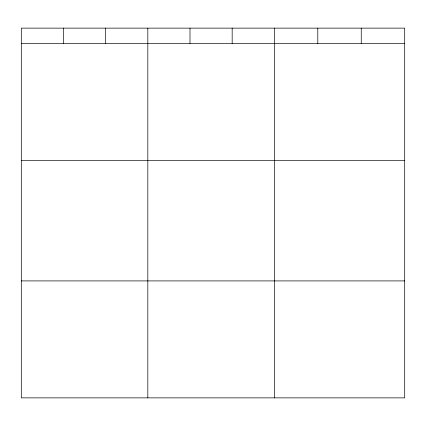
<?xml version="1.0" encoding="UTF-8"?>
<svg xmlns="http://www.w3.org/2000/svg" width="426" height="426" viewBox="0 0 426 426"><rect width="100%" height="100%" fill="white"/><g stroke="black" fill="none" stroke-linecap="round" stroke-linejoin="round"><path stroke-width="0.64" d="M404.7 160.416L404.7 28.132L21.3 28.132L21.3 397.868L404.7 397.868L404.7 160.416L21.3 160.416M21.3 43.457L404.7 43.457M21.3 280.915L404.7 280.915M361.248 28.132L361.248 43.457M317.796 28.132L317.796 43.457M274.344 28.132L274.344 397.868M232.17 28.132L232.17 43.457M189.996 28.132L189.996 43.457M147.822 28.132L147.822 397.868M105.648 28.132L105.648 43.457M63.474 28.132L63.474 43.457"/></g></svg>
